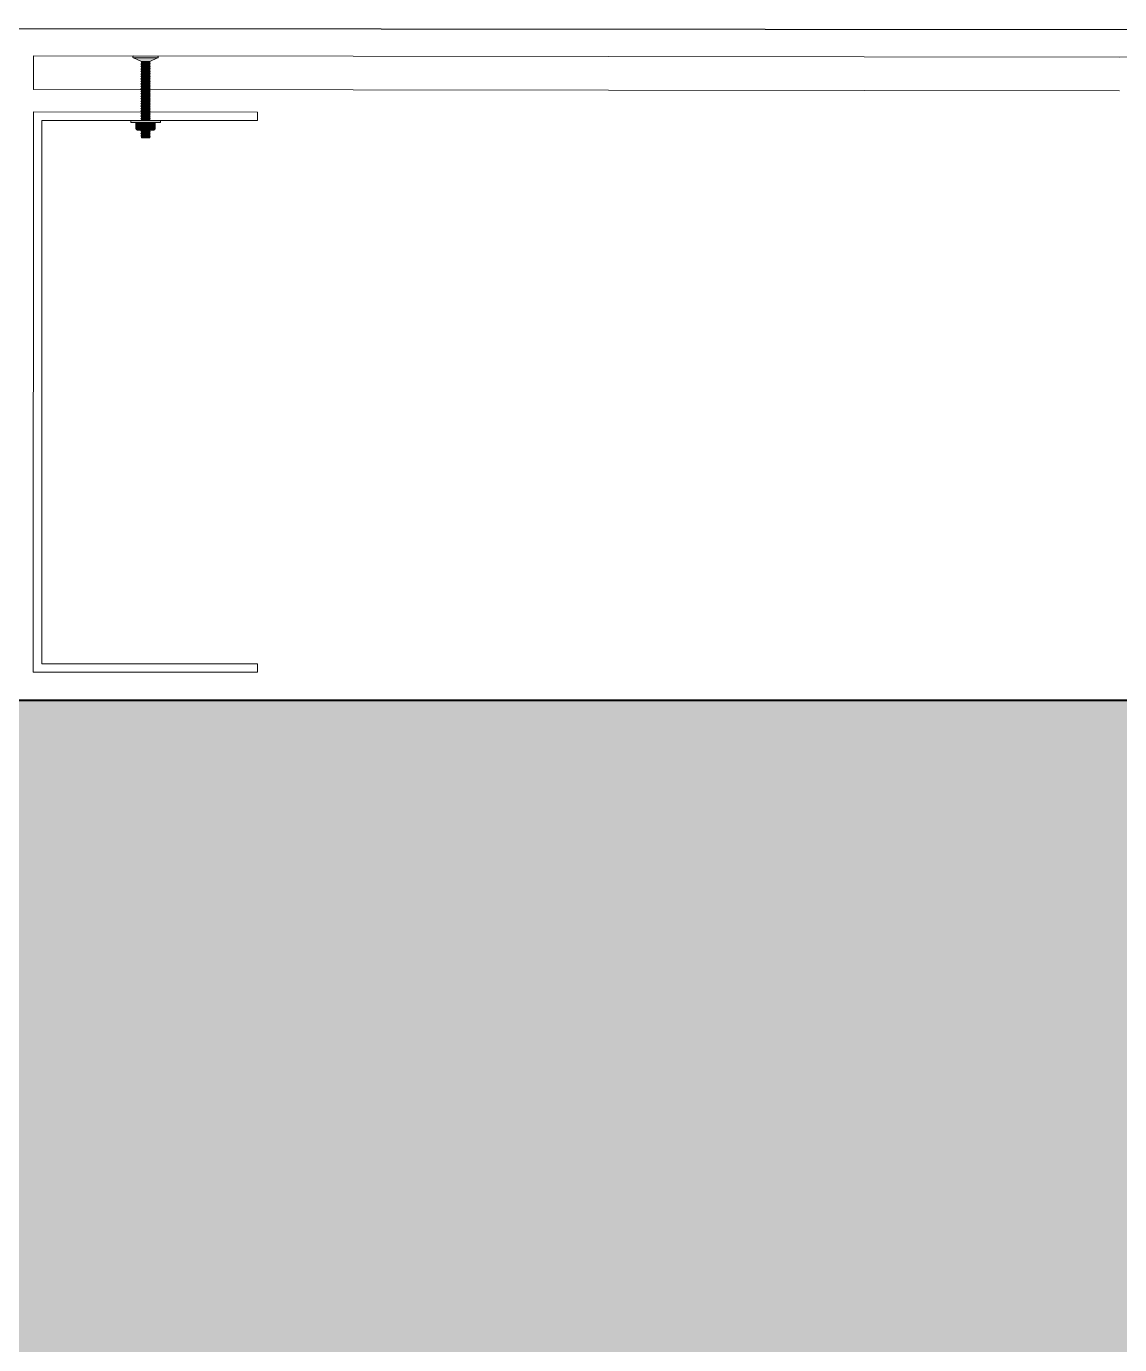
# Model space of a CAD drawing. Header units: metres. Extents: x 19 to 230, y -653 to -519.
# Drawn here: x 30.5434 to 30.9339, y -530.2534 to -529.7828 of the extents above; entities that cross this region are included whole.
import ezdxf

# ---------------------------------------------------------------- set-up
doc = ezdxf.new("R2010")
doc.units = ezdxf.units.M
doc.header["$LTSCALE"] = 0.0125
for name, color, linetype, lineweight in [('03Aussenhaut', 30, 'Continuous', 30), ('05Fenster', 171, 'Continuous', 15), ('Befestigung', 253, 'Continuous', 5), ('Platten', 2, 'Continuous', 15), ('UProfil', 153, 'Continuous', 20), ('WändeBestand', 142, 'Continuous', 40)]:
    doc.layers.add(name, color=color, linetype=linetype, lineweight=lineweight)
doc.layers.add('SchrBestand', color=7, linetype='Continuous', lineweight=15, true_color=0xc9c9c9)

# ---------------------------------------------------------------- blocks, each defined once
blk = doc.blocks.new('UProfil re+li')
at = {"layer": 'Befestigung', "linetype": 'Continuous', "lineweight": 0, "extrusion": (0, 0, -1)}
for points in [[(43.48, 3.8), (43.48, 5.75), (43.48, 5.77), (43.48, 5.79), (43.48, 5.8), (43.48, 5.82), (43.48, 5.84), (43.47, 5.85), (43.47, 5.87), (43.47, 5.89), (43.47, 5.91), (43.46, 5.92), (43.46, 5.94), (43.45, 5.96), (43.45, 5.98), (43.44, 5.99), (43.44, 6.01), (43.43, 6.03), (43.42, 6.05), (43.41, 6.06), (43.41, 6.08), (43.4, 6.1), (43.39, 6.11), (43.38, 6.13), (43.37, 6.15), (43.36, 6.16), (43.35, 6.18), (43.34, 6.19), (43.33, 6.21), (43.31, 6.22), (43.3, 6.24), (43.29, 6.25), (43.27, 6.27), (43.26, 6.28), (43.25, 6.3), (43.23, 6.31), (43.22, 6.32), (43.2, 6.33), (43.19, 6.35), (43.17, 6.36), (43.16, 6.37), (43.14, 6.38), (43.13, 6.39), (43.11, 6.4), (43.09, 6.41), (43.08, 6.42), (43.06, 6.43), (43.04, 6.43), (43.02, 6.44), (43.01, 6.45), (42.99, 6.46), (42.97, 6.46), (42.95, 6.47), (42.94, 6.47), (42.92, 6.48), (42.9, 6.48), (42.88, 6.49), (42.87, 6.49), (42.85, 6.49), (42.83, 6.49), (42.82, 6.5), (42.8, 6.5), (42.78, 6.5), (42.76, 6.5), (42.75, 6.5), (42.73, 6.5), (40.79, 6.5), (40.78, 6.5), (40.76, 6.5), (40.74, 6.5), (40.72, 6.5), (40.71, 6.5), (40.69, 6.49), (40.67, 6.49), (40.66, 6.49), (40.64, 6.49), (40.62, 6.48), (40.6, 6.48), (40.59, 6.47), (40.57, 6.47), (40.55, 6.46), (40.53, 6.46), (40.52, 6.45), (40.5, 6.44), (40.48, 6.43), (40.46, 6.43), (40.45, 6.42), (40.43, 6.41), (40.41, 6.4), (40.4, 6.39), (40.38, 6.38), (40.37, 6.37), (40.35, 6.36), (40.33, 6.35), (40.32, 6.33), (40.3, 6.32), (40.29, 6.31), (40.28, 6.3), (40.26, 6.28), (40.25, 6.27), (40.24, 6.25), (40.22, 6.24), (40.21, 6.22), (40.2, 6.21), (40.19, 6.19), (40.18, 6.18), (40.16, 6.16), (40.15, 6.15), (40.14, 6.13), (40.14, 6.11), (40.13, 6.1), (40.12, 6.08), (40.11, 6.06), (40.1, 6.05), (40.09, 6.03), (40.09, 6.01), (40.08, 5.99), (40.08, 5.98), (40.07, 5.96), (40.07, 5.94), (40.06, 5.92), (40.06, 5.91), (40.05, 5.89), (40.05, 5.87), (40.05, 5.85), (40.05, 5.84), (40.05, 5.82), (40.04, 5.8), (40.04, 5.79), (40.04, 5.77), (40.04, 5.75), (40.04, 3.8)], [(40.04, 3.8), (40.04, 5.75), (40.04, 5.77), (40.04, 5.79), (40.04, 5.8), (40.04, 5.82), (40.04, 5.84), (40.04, 5.85), (40.03, 5.87), (40.03, 5.89), (40.03, 5.91), (40.02, 5.92), (40.02, 5.94), (40.01, 5.96), (40.01, 5.98), (40, 5.99), (40, 6.01), (39.99, 6.03), (39.98, 6.05), (39.98, 6.06), (39.97, 6.08), (39.96, 6.1), (39.95, 6.11), (39.94, 6.13), (39.93, 6.15), (39.92, 6.16), (39.91, 6.18), (39.9, 6.19), (39.89, 6.21), (39.87, 6.22), (39.86, 6.24), (39.85, 6.25), (39.84, 6.27), (39.82, 6.28), (39.81, 6.3), (39.79, 6.31), (39.78, 6.32), (39.77, 6.33), (39.75, 6.35), (39.73, 6.36), (39.72, 6.37), (39.7, 6.38), (39.69, 6.39), (39.67, 6.4), (39.65, 6.41), (39.64, 6.42), (39.62, 6.43), (39.6, 6.43), (39.59, 6.44), (39.57, 6.45), (39.55, 6.46), (39.53, 6.46), (39.52, 6.47), (39.5, 6.47), (39.48, 6.48), (39.46, 6.48), (39.45, 6.49), (39.43, 6.49), (39.41, 6.49), (39.39, 6.49), (39.38, 6.5), (39.36, 6.5), (39.34, 6.5), (39.33, 6.5), (39.31, 6.5), (39.29, 6.5), (37.35, 6.5), (37.34, 6.5), (37.32, 6.5), (37.3, 6.5), (37.29, 6.5), (37.27, 6.5), (37.25, 6.49), (37.23, 6.49), (37.22, 6.49), (37.2, 6.49), (37.18, 6.48), (37.16, 6.48), (37.15, 6.47), (37.13, 6.47), (37.11, 6.46), (37.09, 6.46), (37.08, 6.45), (37.06, 6.44), (37.04, 6.43), (37.03, 6.43), (37.01, 6.42), (36.99, 6.41), (36.98, 6.4), (36.96, 6.39), (36.94, 6.38), (36.93, 6.37), (36.91, 6.36), (36.9, 6.35), (36.88, 6.33), (36.87, 6.32), (36.85, 6.31), (36.84, 6.3), (36.82, 6.28), (36.81, 6.27), (36.8, 6.25), (36.78, 6.24), (36.77, 6.22), (36.76, 6.21), (36.75, 6.19), (36.74, 6.18), (36.73, 6.16), (36.72, 6.15), (36.71, 6.13), (36.7, 6.11), (36.69, 6.1), (36.68, 6.08), (36.67, 6.06), (36.66, 6.05), (36.66, 6.03), (36.65, 6.01), (36.64, 5.99), (36.64, 5.98), (36.63, 5.96), (36.63, 5.94), (36.62, 5.92), (36.62, 5.91), (36.62, 5.89), (36.61, 5.87), (36.61, 5.85), (36.61, 5.84), (36.61, 5.82), (36.61, 5.8), (36.6, 5.79), (36.6, 5.77), (36.6, 5.75), (36.6, 3.8)]]:
    blk.add_hatch(color=256, dxfattribs=at).paths.add_polyline_path(points, flags=0)
at = {"layer": 'Befestigung', "linetype": 'Continuous', "lineweight": 0}
for points in [[(-41.54, 8.38), (-38.54, 8.38), (-38.34, 8.57), (-38.54, 8.77), (-41.54, 8.77), (-41.74, 8.57)], [(-41.54, 7.49), (-38.54, 7.49), (-38.34, 7.69), (-38.54, 7.88), (-41.54, 7.88), (-41.74, 7.69)], [(-41.54, 6.61), (-38.54, 6.61), (-38.34, 6.8), (-38.54, 6.99), (-41.54, 6.99), (-41.74, 6.8)], [(-41.54, 8.77), (-38.54, 8.77), (-38.54, 9.27), (-41.54, 9.27)], [(-41.54, 7.88), (-38.54, 7.88), (-38.54, 8.38), (-41.54, 8.38)], [(-41.54, 6.99), (-38.54, 6.99), (-38.54, 7.49), (-41.54, 7.49)], [(-40.79, 6.5), (-40.78, 6.5), (-40.76, 6.5), (-40.74, 6.5), (-40.72, 6.5), (-40.71, 6.5), (-40.69, 6.49), (-40.67, 6.49), (-40.66, 6.49), (-40.64, 6.49), (-40.62, 6.48), (-40.6, 6.48), (-40.59, 6.47), (-40.57, 6.47), (-40.55, 6.46), (-40.53, 6.46), (-40.52, 6.45), (-40.5, 6.44), (-40.48, 6.43), (-40.46, 6.43), (-40.45, 6.42), (-40.43, 6.41), (-40.41, 6.4), (-40.4, 6.39), (-40.38, 6.38), (-40.37, 6.37), (-40.35, 6.36), (-40.33, 6.35), (-40.32, 6.33), (-40.3, 6.32), (-40.29, 6.31), (-40.28, 6.3), (-40.26, 6.28), (-40.25, 6.27), (-40.24, 6.25), (-40.22, 6.24), (-40.21, 6.22), (-40.2, 6.21), (-40.19, 6.19), (-40.18, 6.18), (-40.16, 6.16), (-40.15, 6.15), (-40.14, 6.13), (-40.14, 6.11), (-40.13, 6.1), (-40.12, 6.08), (-40.11, 6.06), (-40.1, 6.05), (-40.09, 6.03), (-40.09, 6.01), (-40.08, 5.99), (-40.08, 5.98), (-40.07, 5.96), (-40.07, 5.94), (-40.06, 5.92), (-40.06, 5.91), (-40.05, 5.89), (-40.05, 5.87), (-40.05, 5.85), (-40.05, 5.84), (-40.05, 5.82), (-40.04, 5.8), (-40.04, 5.79), (-40.04, 5.77), (-40.04, 5.75), (-40.04, 5.77), (-40.04, 5.79), (-40.04, 5.8), (-40.04, 5.82), (-40.04, 5.84), (-40.04, 5.85), (-40.03, 5.87), (-40.03, 5.89), (-40.03, 5.91), (-40.02, 5.92), (-40.02, 5.94), (-40.01, 5.96), (-40.01, 5.98), (-40, 5.99), (-40, 6.01), (-39.99, 6.03), (-39.98, 6.05), (-39.98, 6.06), (-39.97, 6.08), (-39.96, 6.1), (-39.95, 6.11), (-39.94, 6.13), (-39.93, 6.15), (-39.92, 6.16), (-39.91, 6.18), (-39.9, 6.19), (-39.89, 6.21), (-39.87, 6.22), (-39.86, 6.24), (-39.85, 6.25), (-39.84, 6.27), (-39.82, 6.28), (-39.81, 6.3), (-39.79, 6.31), (-39.78, 6.32), (-39.77, 6.33), (-39.75, 6.35), (-39.73, 6.36), (-39.72, 6.37), (-39.7, 6.38), (-39.69, 6.39), (-39.67, 6.4), (-39.65, 6.41), (-39.64, 6.42), (-39.62, 6.43), (-39.6, 6.43), (-39.59, 6.44), (-39.57, 6.45), (-39.55, 6.46), (-39.53, 6.46), (-39.52, 6.47), (-39.5, 6.47), (-39.48, 6.48), (-39.46, 6.48), (-39.45, 6.49), (-39.43, 6.49), (-39.41, 6.49), (-39.39, 6.49), (-39.38, 6.5), (-39.36, 6.5), (-39.34, 6.5), (-39.33, 6.5), (-39.31, 6.5), (-39.29, 6.5)], [(-45.34, 3.03), (-34.74, 3.03), (-34.74, 3.8), (-45.34, 3.8)], [(-41.54, 2.17), (-38.54, 2.17), (-38.34, 2.36), (-38.54, 2.56), (-41.54, 2.56), (-41.74, 2.36)], [(-41.54, 1.28), (-38.54, 1.28), (-38.34, 1.47), (-38.54, 1.67), (-41.54, 1.67), (-41.74, 1.47)], [(-41.54, 0.39), (-38.54, 0.39), (-38.34, 0.59), (-38.54, 0.78), (-41.54, 0.78), (-41.74, 0.59)], [(-41.54, 2.56), (-38.54, 2.56), (-38.54, 3.06), (-41.54, 3.06)], [(-41.54, 1.67), (-38.54, 1.67), (-38.54, 2.17), (-41.54, 2.17)], [(-41.54, 0.78), (-38.54, 0.78), (-38.54, 1.28), (-41.54, 1.28)], [(-41.54, -0.11), (-38.54, -0.11), (-38.54, 0.39), (-41.54, 0.39)], [(-41.54, -0.49), (-38.54, -0.49), (-38.34, -0.3), (-38.54, -0.11), (-41.54, -0.11), (-41.74, -0.3)], [(-41.54, -1.38), (-38.54, -1.38), (-38.34, -1.19), (-38.54, -0.99), (-41.54, -0.99), (-41.74, -1.19)], [(-41.54, -2.27), (-38.54, -2.27), (-38.34, -2.08), (-38.54, -1.88), (-41.54, -1.88), (-41.74, -2.08)], [(-41.54, -3.16), (-38.54, -3.16), (-38.34, -2.96), (-38.54, -2.77), (-41.54, -2.77), (-41.74, -2.96)], [(-41.54, -4.04), (-38.54, -4.04), (-38.34, -3.85), (-38.54, -3.66), (-41.54, -3.66), (-41.74, -3.85)], [(-41.54, -4.93), (-38.54, -4.93), (-38.34, -4.74), (-38.54, -4.54), (-41.54, -4.54), (-41.74, -4.74)], [(-41.54, -0.99), (-38.54, -0.99), (-38.54, -0.49), (-41.54, -0.49)], [(-41.54, -1.88), (-38.54, -1.88), (-38.54, -1.38), (-41.54, -1.38)], [(-41.54, -2.77), (-38.54, -2.77), (-38.54, -2.27), (-41.54, -2.27)], [(-41.54, -3.66), (-38.54, -3.66), (-38.54, -3.16), (-41.54, -3.16)], [(-41.54, -4.54), (-38.54, -4.54), (-38.54, -4.04), (-41.54, -4.04)], [(-41.54, -5.82), (-38.54, -5.82), (-38.34, -5.63), (-38.54, -5.43), (-41.54, -5.43), (-41.74, -5.63)], [(-41.54, -6.71), (-38.54, -6.71), (-38.34, -6.51), (-38.54, -6.32), (-41.54, -6.32), (-41.74, -6.51)], [(-41.54, -7.59), (-38.54, -7.59), (-38.34, -7.4), (-38.54, -7.21), (-41.54, -7.21), (-41.74, -7.4)], [(-41.54, -8.48), (-38.54, -8.48), (-38.34, -8.29), (-38.54, -8.09), (-41.54, -8.09), (-41.74, -8.29)], [(-41.54, -9.37), (-38.54, -9.37), (-38.34, -9.18), (-38.54, -8.98), (-41.54, -8.98), (-41.74, -9.18)], [(-41.54, -5.43), (-38.54, -5.43), (-38.54, -4.93), (-41.54, -4.93)], [(-41.54, -6.32), (-38.54, -6.32), (-38.54, -5.82), (-41.54, -5.82)], [(-41.54, -7.21), (-38.54, -7.21), (-38.54, -6.71), (-41.54, -6.71)], [(-41.54, -8.09), (-38.54, -8.09), (-38.54, -7.59), (-41.54, -7.59)], [(-41.54, -8.98), (-38.54, -8.98), (-38.54, -8.48), (-41.54, -8.48)], [(-41.54, -9.87), (-38.54, -9.87), (-38.54, -9.37), (-41.54, -9.37)], [(-41.54, -10.26), (-38.54, -10.26), (-38.34, -10.06), (-38.54, -9.87), (-41.54, -9.87), (-41.74, -10.06)], [(-41.54, -11.14), (-38.54, -11.14), (-38.34, -10.95), (-38.54, -10.76), (-41.54, -10.76), (-41.74, -10.95)], [(-41.54, -12.03), (-38.54, -12.03), (-38.34, -11.84), (-38.54, -11.64), (-41.54, -11.64), (-41.74, -11.84)], [(-41.54, -12.92), (-38.54, -12.92), (-38.34, -12.73), (-38.54, -12.53), (-41.54, -12.53), (-41.74, -12.73)], [(-41.54, -13.81), (-38.54, -13.81), (-38.34, -13.61), (-38.54, -13.42), (-41.54, -13.42), (-41.74, -13.61)], [(-41.54, -10.76), (-38.54, -10.76), (-38.54, -10.26), (-41.54, -10.26)], [(-41.54, -11.64), (-38.54, -11.64), (-38.54, -11.14), (-41.54, -11.14)], [(-41.54, -12.53), (-38.54, -12.53), (-38.54, -12.03), (-41.54, -12.03)], [(-41.54, -13.42), (-38.54, -13.42), (-38.54, -12.92), (-41.54, -12.92)], [(-41.54, -14.31), (-38.54, -14.31), (-38.54, -13.81), (-41.54, -13.81)], [(-44.34, -19.3), (-35.74, -19.3), (-38.54, -18.06), (-41.54, -18.06)], [(-41.54, -14.69), (-38.54, -14.69), (-38.34, -14.5), (-38.54, -14.31), (-41.54, -14.31), (-41.74, -14.5)], [(-41.54, -15.58), (-38.54, -15.58), (-38.34, -15.39), (-38.54, -15.19), (-41.54, -15.19), (-41.74, -15.39)], [(-41.54, -16.47), (-38.54, -16.47), (-38.34, -16.28), (-38.54, -16.08), (-41.54, -16.08), (-41.74, -16.28)], [(-41.54, -17.36), (-38.54, -17.36), (-38.34, -17.16), (-38.54, -16.97), (-41.54, -16.97), (-41.74, -17.16)], [(-41.54, -15.19), (-38.54, -15.19), (-38.54, -14.69), (-41.54, -14.69)], [(-41.54, -16.08), (-38.54, -16.08), (-38.54, -15.58), (-41.54, -15.58)], [(-41.54, -16.97), (-38.54, -16.97), (-38.54, -16.47), (-41.54, -16.47)], [(-41.54, -18.06), (-38.54, -18.06), (-38.54, -17.36), (-41.54, -17.36)], [(-44.34, -20), (-35.74, -20), (-35.73, -20), (-35.73, -19.99), (-35.72, -19.99), (-35.71, -19.99), (-35.71, -19.99), (-35.7, -19.98), (-35.69, -19.98), (-35.69, -19.98), (-35.68, -19.97), (-35.68, -19.97), (-35.67, -19.97), (-35.66, -19.96), (-35.66, -19.96), (-35.65, -19.95), (-35.65, -19.95), (-35.64, -19.95), (-35.64, -19.94), (-35.63, -19.94), (-35.63, -19.93), (-35.62, -19.93), (-35.61, -19.92), (-35.61, -19.92), (-35.6, -19.91), (-35.6, -19.91), (-35.59, -19.9), (-35.59, -19.9), (-35.59, -19.89), (-35.58, -19.89), (-35.58, -19.88), (-35.57, -19.87), (-35.57, -19.87), (-35.56, -19.86), (-35.56, -19.86), (-35.56, -19.85), (-35.55, -19.84), (-35.55, -19.84), (-35.54, -19.83), (-35.54, -19.82), (-35.54, -19.82), (-35.53, -19.81), (-35.53, -19.81), (-35.53, -19.8), (-35.53, -19.79), (-35.52, -19.79), (-35.52, -19.78), (-35.52, -19.77), (-35.52, -19.77), (-35.51, -19.76), (-35.51, -19.75), (-35.51, -19.75), (-35.51, -19.74), (-35.51, -19.73), (-35.5, -19.72), (-35.5, -19.72), (-35.5, -19.71), (-35.5, -19.7), (-35.5, -19.7), (-35.5, -19.69), (-35.5, -19.68), (-35.5, -19.68), (-35.5, -19.67), (-35.5, -19.66), (-35.5, -19.66), (-35.5, -19.65), (-35.5, -19.64), (-35.5, -19.64), (-35.5, -19.63), (-35.5, -19.62), (-35.5, -19.62), (-35.5, -19.61), (-35.5, -19.6), (-35.5, -19.6), (-35.5, -19.59), (-35.5, -19.58), (-35.5, -19.58), (-35.51, -19.57), (-35.51, -19.56), (-35.51, -19.55), (-35.51, -19.55), (-35.51, -19.54), (-35.52, -19.53), (-35.52, -19.53), (-35.52, -19.52), (-35.52, -19.51), (-35.53, -19.51), (-35.53, -19.5), (-35.53, -19.49), (-35.53, -19.49), (-35.54, -19.48), (-35.54, -19.48), (-35.54, -19.47), (-35.55, -19.46), (-35.55, -19.46), (-35.56, -19.45), (-35.56, -19.44), (-35.56, -19.44), (-35.57, -19.43), (-35.57, -19.43), (-35.58, -19.42), (-35.58, -19.41), (-35.59, -19.41), (-35.59, -19.4), (-35.59, -19.4), (-35.6, -19.39), (-35.6, -19.39), (-35.61, -19.38), (-35.61, -19.38), (-35.62, -19.37), (-35.63, -19.37), (-35.63, -19.36), (-35.64, -19.36), (-35.64, -19.35), (-35.65, -19.35), (-35.65, -19.35), (-35.66, -19.34), (-35.66, -19.34), (-35.67, -19.33), (-35.68, -19.33), (-35.68, -19.33), (-35.69, -19.32), (-35.69, -19.32), (-35.7, -19.32), (-35.71, -19.31), (-35.71, -19.31), (-35.72, -19.31), (-35.73, -19.31), (-35.73, -19.3), (-35.74, -19.3), (-44.34, -19.3), (-44.35, -19.3), (-44.36, -19.3), (-44.36, -19.31), (-44.37, -19.31), (-44.37, -19.31), (-44.38, -19.31), (-44.39, -19.32), (-44.39, -19.32), (-44.4, -19.32), (-44.41, -19.33), (-44.41, -19.33), (-44.42, -19.33), (-44.43, -19.34), (-44.43, -19.34), (-44.44, -19.35), (-44.44, -19.35), (-44.45, -19.35), (-44.46, -19.36), (-44.46, -19.36), (-44.47, -19.37), (-44.47, -19.37), (-44.48, -19.38), (-44.48, -19.38), (-44.49, -19.39), (-44.49, -19.39), (-44.5, -19.4), (-44.5, -19.4), (-44.51, -19.41), (-44.51, -19.41), (-44.52, -19.42), (-44.52, -19.43), (-44.53, -19.43), (-44.53, -19.44), (-44.54, -19.44), (-44.54, -19.45), (-44.55, -19.46), (-44.55, -19.46), (-44.55, -19.47), (-44.56, -19.48), (-44.56, -19.48), (-44.56, -19.49), (-44.57, -19.5), (-44.57, -19.5), (-44.57, -19.51), (-44.58, -19.52), (-44.58, -19.52), (-44.58, -19.53), (-44.58, -19.54), (-44.59, -19.55), (-44.59, -19.55), (-44.59, -19.56), (-44.59, -19.57), (-44.59, -19.57), (-44.59, -19.58), (-44.59, -19.59), (-44.6, -19.59), (-44.6, -19.6), (-44.6, -19.61), (-44.6, -19.62), (-44.6, -19.62), (-44.6, -19.63), (-44.6, -19.64), (-44.6, -19.64), (-44.6, -19.65), (-44.6, -19.66), (-44.6, -19.66), (-44.6, -19.67), (-44.6, -19.68), (-44.6, -19.68), (-44.6, -19.69), (-44.6, -19.7), (-44.6, -19.71), (-44.59, -19.71), (-44.59, -19.72), (-44.59, -19.73), (-44.59, -19.73), (-44.59, -19.74), (-44.59, -19.75), (-44.59, -19.75), (-44.58, -19.76), (-44.58, -19.77), (-44.58, -19.78), (-44.58, -19.78), (-44.57, -19.79), (-44.57, -19.8), (-44.57, -19.8), (-44.56, -19.81), (-44.56, -19.82), (-44.56, -19.82), (-44.55, -19.83), (-44.55, -19.84), (-44.55, -19.84), (-44.54, -19.85), (-44.54, -19.86), (-44.53, -19.86), (-44.53, -19.87), (-44.52, -19.87), (-44.52, -19.88), (-44.51, -19.89), (-44.51, -19.89), (-44.5, -19.9), (-44.5, -19.9), (-44.49, -19.91), (-44.49, -19.91), (-44.48, -19.92), (-44.48, -19.92), (-44.47, -19.93), (-44.47, -19.93), (-44.46, -19.94), (-44.46, -19.94), (-44.45, -19.95), (-44.44, -19.95), (-44.44, -19.95), (-44.43, -19.96), (-44.43, -19.96), (-44.42, -19.97), (-44.41, -19.97), (-44.41, -19.97), (-44.4, -19.98), (-44.39, -19.98), (-44.39, -19.98), (-44.38, -19.99), (-44.37, -19.99), (-44.37, -19.99), (-44.36, -19.99), (-44.36, -20), (-44.35, -20)]]:
    blk.add_hatch(color=256, dxfattribs=at).paths.add_polyline_path(points, flags=0)
at = {"layer": 'Befestigung', "linetype": 'Continuous', "lineweight": 5}
for points in [[(-43.48, 5.75), (-43.48, 5.78), (-43.48, 5.8), (-43.48, 5.83), (-43.47, 5.85), (-43.47, 5.88), (-43.47, 5.9), (-43.46, 5.93), (-43.45, 5.95), (-43.45, 5.98), (-43.44, 6), (-43.43, 6.03), (-43.42, 6.05), (-43.41, 6.07), (-43.4, 6.1), (-43.38, 6.12), (-43.37, 6.14), (-43.36, 6.16), (-43.34, 6.18), (-43.33, 6.21), (-43.31, 6.23), (-43.3, 6.24), (-43.28, 6.26), (-43.26, 6.28), (-43.24, 6.3), (-43.22, 6.32), (-43.2, 6.33), (-43.18, 6.35), (-43.16, 6.36), (-43.14, 6.38), (-43.12, 6.39), (-43.1, 6.41), (-43.08, 6.42), (-43.05, 6.43), (-43.03, 6.44), (-43.01, 6.45), (-42.98, 6.46), (-42.96, 6.47), (-42.93, 6.47), (-42.91, 6.48), (-42.88, 6.49), (-42.86, 6.49), (-42.83, 6.49), (-42.81, 6.5), (-42.78, 6.5), (-42.76, 6.5), (-42.73, 6.5)], [(-43.48, 3.8), (-43.48, 5.75)], [(-42.73, 6.5), (-40.79, 6.5)], [(-39.29, 6.5), (-40.79, 6.5)], [(-40.79, 6.5), (-40.77, 6.5), (-40.74, 6.5), (-40.72, 6.5), (-40.69, 6.49), (-40.66, 6.49), (-40.64, 6.49), (-40.61, 6.48), (-40.59, 6.47), (-40.57, 6.47), (-40.54, 6.46), (-40.52, 6.45), (-40.49, 6.44), (-40.47, 6.43), (-40.45, 6.42), (-40.42, 6.41), (-40.4, 6.39), (-40.38, 6.38), (-40.36, 6.36), (-40.34, 6.35), (-40.32, 6.33), (-40.3, 6.32), (-40.28, 6.3), (-40.26, 6.28), (-40.24, 6.26), (-40.23, 6.24), (-40.21, 6.23), (-40.19, 6.21), (-40.18, 6.18), (-40.17, 6.16), (-40.15, 6.14), (-40.14, 6.12), (-40.13, 6.1), (-40.11, 6.07), (-40.1, 6.05), (-40.09, 6.03), (-40.09, 6), (-40.08, 5.98), (-40.07, 5.95), (-40.06, 5.93), (-40.06, 5.9), (-40.05, 5.88), (-40.05, 5.85), (-40.05, 5.83), (-40.04, 5.8), (-40.04, 5.78), (-40.04, 5.75)], [(-40.79, 6.5), (-40.77, 6.5), (-40.74, 6.5), (-40.72, 6.5), (-40.69, 6.49), (-40.66, 6.49), (-40.64, 6.49), (-40.61, 6.48), (-40.59, 6.47), (-40.57, 6.47), (-40.54, 6.46), (-40.52, 6.45), (-40.49, 6.44), (-40.47, 6.43), (-40.45, 6.42), (-40.42, 6.41), (-40.4, 6.39), (-40.38, 6.38), (-40.36, 6.36), (-40.34, 6.35), (-40.32, 6.33), (-40.3, 6.32), (-40.28, 6.3), (-40.26, 6.28), (-40.24, 6.26), (-40.23, 6.24), (-40.21, 6.23), (-40.19, 6.21), (-40.18, 6.18), (-40.17, 6.16), (-40.15, 6.14), (-40.14, 6.12), (-40.13, 6.1), (-40.11, 6.07), (-40.1, 6.05), (-40.09, 6.03), (-40.09, 6), (-40.08, 5.98), (-40.07, 5.95), (-40.06, 5.93), (-40.06, 5.9), (-40.05, 5.88), (-40.05, 5.85), (-40.05, 5.83), (-40.04, 5.8), (-40.04, 5.78), (-40.04, 5.75)], [(-40.04, 5.75), (-40.04, 5.78), (-40.04, 5.8), (-40.04, 5.83), (-40.04, 5.85), (-40.03, 5.88), (-40.03, 5.9), (-40.02, 5.93), (-40.01, 5.95), (-40.01, 5.98), (-40, 6), (-39.99, 6.03), (-39.98, 6.05), (-39.97, 6.07), (-39.96, 6.1), (-39.95, 6.12), (-39.93, 6.14), (-39.92, 6.16), (-39.91, 6.18), (-39.89, 6.21), (-39.87, 6.23), (-39.86, 6.24), (-39.84, 6.26), (-39.82, 6.28), (-39.8, 6.3), (-39.79, 6.32), (-39.77, 6.33), (-39.75, 6.35), (-39.72, 6.36), (-39.7, 6.38), (-39.68, 6.39), (-39.66, 6.41), (-39.64, 6.42), (-39.61, 6.43), (-39.59, 6.44), (-39.57, 6.45), (-39.54, 6.46), (-39.52, 6.47), (-39.49, 6.47), (-39.47, 6.48), (-39.44, 6.49), (-39.42, 6.49), (-39.39, 6.49), (-39.37, 6.5), (-39.34, 6.5), (-39.32, 6.5), (-39.29, 6.5)], [(-40.04, 5.75), (-40.04, 5.78), (-40.04, 5.8), (-40.04, 5.83), (-40.04, 5.85), (-40.03, 5.88), (-40.03, 5.9), (-40.02, 5.93), (-40.01, 5.95), (-40.01, 5.98), (-40, 6), (-39.99, 6.03), (-39.98, 6.05), (-39.97, 6.07), (-39.96, 6.1), (-39.95, 6.12), (-39.93, 6.14), (-39.92, 6.16), (-39.91, 6.18), (-39.89, 6.21), (-39.87, 6.23), (-39.86, 6.24), (-39.84, 6.26), (-39.82, 6.28), (-39.8, 6.3), (-39.79, 6.32), (-39.77, 6.33), (-39.75, 6.35), (-39.72, 6.36), (-39.7, 6.38), (-39.68, 6.39), (-39.66, 6.41), (-39.64, 6.42), (-39.61, 6.43), (-39.59, 6.44), (-39.57, 6.45), (-39.54, 6.46), (-39.52, 6.47), (-39.49, 6.47), (-39.47, 6.48), (-39.44, 6.49), (-39.42, 6.49), (-39.39, 6.49), (-39.37, 6.5), (-39.34, 6.5), (-39.32, 6.5), (-39.29, 6.5)], [(-40.04, 3.8), (-40.04, 5.75)], [(-40.04, 5.75), (-40.04, 3.8)], [(-39.29, 6.5), (-37.35, 6.5)], [(-37.35, 6.5), (-37.33, 6.5), (-37.3, 6.5), (-37.28, 6.5), (-37.25, 6.49), (-37.23, 6.49), (-37.2, 6.49), (-37.18, 6.48), (-37.15, 6.47), (-37.13, 6.47), (-37.1, 6.46), (-37.08, 6.45), (-37.05, 6.44), (-37.03, 6.43), (-37.01, 6.42), (-36.99, 6.41), (-36.96, 6.39), (-36.94, 6.38), (-36.92, 6.36), (-36.9, 6.35), (-36.88, 6.33), (-36.86, 6.32), (-36.84, 6.3), (-36.82, 6.28), (-36.81, 6.26), (-36.79, 6.24), (-36.77, 6.23), (-36.76, 6.21), (-36.74, 6.18), (-36.73, 6.16), (-36.71, 6.14), (-36.7, 6.12), (-36.69, 6.1), (-36.68, 6.07), (-36.67, 6.05), (-36.66, 6.03), (-36.65, 6), (-36.64, 5.98), (-36.63, 5.95), (-36.62, 5.93), (-36.62, 5.9), (-36.61, 5.88), (-36.61, 5.85), (-36.61, 5.83), (-36.61, 5.8), (-36.6, 5.78), (-36.6, 5.75)], [(-36.6, 5.75), (-36.6, 3.8)], [(-40.04, 3.8), (-43.48, 3.8)], [(-36.6, 3.8), (-40.04, 3.8)], [(-44.34, -19.3), (-44.35, -19.3), (-44.37, -19.31), (-44.38, -19.31), (-44.39, -19.32), (-44.4, -19.32), (-44.41, -19.33), (-44.42, -19.34), (-44.43, -19.34), (-44.44, -19.35), (-44.46, -19.36), (-44.47, -19.37), (-44.47, -19.37), (-44.48, -19.38), (-44.49, -19.39), (-44.5, -19.4), (-44.51, -19.41), (-44.52, -19.42), (-44.53, -19.43), (-44.53, -19.44), (-44.54, -19.45), (-44.55, -19.46), (-44.55, -19.47), (-44.56, -19.48), (-44.57, -19.5), (-44.57, -19.51), (-44.58, -19.52), (-44.58, -19.53), (-44.58, -19.54), (-44.59, -19.56), (-44.59, -19.57), (-44.59, -19.58), (-44.6, -19.59), (-44.6, -19.61), (-44.6, -19.62), (-44.6, -19.63), (-44.6, -19.64), (-44.6, -19.66), (-44.6, -19.67), (-44.6, -19.68), (-44.6, -19.69), (-44.6, -19.71), (-44.59, -19.72), (-44.59, -19.73), (-44.59, -19.74), (-44.58, -19.76), (-44.58, -19.77), (-44.58, -19.78), (-44.57, -19.79), (-44.57, -19.8), (-44.56, -19.82), (-44.55, -19.83), (-44.55, -19.84), (-44.54, -19.85), (-44.53, -19.86), (-44.53, -19.87), (-44.52, -19.88), (-44.51, -19.89), (-44.5, -19.9), (-44.49, -19.91), (-44.48, -19.92), (-44.47, -19.93), (-44.47, -19.93), (-44.46, -19.94), (-44.44, -19.95), (-44.43, -19.96), (-44.42, -19.96), (-44.41, -19.97), (-44.4, -19.98), (-44.39, -19.98), (-44.38, -19.99), (-44.37, -19.99), (-44.35, -20), (-44.34, -20)], [(-35.74, -19.3), (-44.34, -19.3)], [(-44.34, -20), (-35.74, -20)], [(-35.74, -20), (-35.73, -20), (-35.71, -19.99), (-35.7, -19.98), (-35.69, -19.98), (-35.68, -19.97), (-35.67, -19.96), (-35.66, -19.96), (-35.65, -19.95), (-35.64, -19.94), (-35.63, -19.93), (-35.62, -19.92), (-35.61, -19.92), (-35.6, -19.91), (-35.59, -19.9), (-35.58, -19.89), (-35.57, -19.88), (-35.56, -19.86), (-35.56, -19.85), (-35.55, -19.84), (-35.54, -19.83), (-35.54, -19.82), (-35.53, -19.81), (-35.53, -19.8), (-35.52, -19.78), (-35.52, -19.77), (-35.51, -19.76), (-35.51, -19.75), (-35.51, -19.73), (-35.5, -19.72), (-35.5, -19.71), (-35.5, -19.7), (-35.5, -19.68), (-35.5, -19.67), (-35.5, -19.66), (-35.5, -19.64), (-35.5, -19.63), (-35.5, -19.62), (-35.5, -19.6), (-35.5, -19.59), (-35.5, -19.58), (-35.51, -19.57), (-35.51, -19.55), (-35.51, -19.54), (-35.52, -19.53), (-35.52, -19.52), (-35.53, -19.5), (-35.53, -19.49), (-35.54, -19.48), (-35.54, -19.47), (-35.55, -19.46), (-35.56, -19.45), (-35.56, -19.44), (-35.57, -19.42), (-35.58, -19.41), (-35.59, -19.4), (-35.6, -19.39), (-35.61, -19.38), (-35.62, -19.38), (-35.63, -19.37), (-35.64, -19.36), (-35.65, -19.35), (-35.66, -19.34), (-35.67, -19.34), (-35.68, -19.33), (-35.69, -19.32), (-35.7, -19.32), (-35.71, -19.31), (-35.73, -19.3), (-35.74, -19.3)]]:
    blk.add_lwpolyline(points, dxfattribs=at)
for points in [[(-41.54, 8.38), (-38.54, 8.38), (-38.34, 8.57), (-38.54, 8.77), (-41.54, 8.77), (-41.74, 8.57)], [(-41.54, 7.49), (-38.54, 7.49), (-38.34, 7.69), (-38.54, 7.88), (-41.54, 7.88), (-41.74, 7.69)], [(-41.54, 6.61), (-38.54, 6.61), (-38.34, 6.8), (-38.54, 6.99), (-41.54, 6.99), (-41.74, 6.8)], [(-41.54, 8.77), (-38.54, 8.77), (-38.54, 9.27), (-41.54, 9.27)], [(-41.54, 7.88), (-38.54, 7.88), (-38.54, 8.38), (-41.54, 8.38)], [(-41.54, 6.99), (-38.54, 6.99), (-38.54, 7.49), (-41.54, 7.49)], [(-45.34, 3.03), (-34.74, 3.03), (-34.74, 3.8), (-45.34, 3.8)], [(-41.54, 2.17), (-38.54, 2.17), (-38.34, 2.36), (-38.54, 2.56), (-41.54, 2.56), (-41.74, 2.36)], [(-41.54, 1.28), (-38.54, 1.28), (-38.34, 1.47), (-38.54, 1.67), (-41.54, 1.67), (-41.74, 1.47)], [(-41.54, 0.39), (-38.54, 0.39), (-38.34, 0.59), (-38.54, 0.78), (-41.54, 0.78), (-41.74, 0.59)], [(-41.54, 2.56), (-38.54, 2.56), (-38.54, 3.06), (-41.54, 3.06)], [(-41.54, 1.67), (-38.54, 1.67), (-38.54, 2.17), (-41.54, 2.17)], [(-41.54, 0.78), (-38.54, 0.78), (-38.54, 1.28), (-41.54, 1.28)], [(-41.54, -0.11), (-38.54, -0.11), (-38.54, 0.39), (-41.54, 0.39)], [(-41.54, -0.49), (-38.54, -0.49), (-38.34, -0.3), (-38.54, -0.11), (-41.54, -0.11), (-41.74, -0.3)], [(-41.54, -1.38), (-38.54, -1.38), (-38.34, -1.19), (-38.54, -0.99), (-41.54, -0.99), (-41.74, -1.19)], [(-41.54, -2.27), (-38.54, -2.27), (-38.34, -2.08), (-38.54, -1.88), (-41.54, -1.88), (-41.74, -2.08)], [(-41.54, -3.16), (-38.54, -3.16), (-38.34, -2.96), (-38.54, -2.77), (-41.54, -2.77), (-41.74, -2.96)], [(-41.54, -4.04), (-38.54, -4.04), (-38.34, -3.85), (-38.54, -3.66), (-41.54, -3.66), (-41.74, -3.85)], [(-41.54, -4.93), (-38.54, -4.93), (-38.34, -4.74), (-38.54, -4.54), (-41.54, -4.54), (-41.74, -4.74)], [(-41.54, -0.99), (-38.54, -0.99), (-38.54, -0.49), (-41.54, -0.49)], [(-41.54, -1.88), (-38.54, -1.88), (-38.54, -1.38), (-41.54, -1.38)], [(-41.54, -2.77), (-38.54, -2.77), (-38.54, -2.27), (-41.54, -2.27)], [(-41.54, -3.66), (-38.54, -3.66), (-38.54, -3.16), (-41.54, -3.16)], [(-41.54, -4.54), (-38.54, -4.54), (-38.54, -4.04), (-41.54, -4.04)], [(-41.54, -5.82), (-38.54, -5.82), (-38.34, -5.63), (-38.54, -5.43), (-41.54, -5.43), (-41.74, -5.63)], [(-41.54, -6.71), (-38.54, -6.71), (-38.34, -6.51), (-38.54, -6.32), (-41.54, -6.32), (-41.74, -6.51)], [(-41.54, -7.59), (-38.54, -7.59), (-38.34, -7.4), (-38.54, -7.21), (-41.54, -7.21), (-41.74, -7.4)], [(-41.54, -8.48), (-38.54, -8.48), (-38.34, -8.29), (-38.54, -8.09), (-41.54, -8.09), (-41.74, -8.29)], [(-41.54, -9.37), (-38.54, -9.37), (-38.34, -9.18), (-38.54, -8.98), (-41.54, -8.98), (-41.74, -9.18)], [(-41.54, -5.43), (-38.54, -5.43), (-38.54, -4.93), (-41.54, -4.93)], [(-41.54, -6.32), (-38.54, -6.32), (-38.54, -5.82), (-41.54, -5.82)], [(-41.54, -7.21), (-38.54, -7.21), (-38.54, -6.71), (-41.54, -6.71)], [(-41.54, -8.09), (-38.54, -8.09), (-38.54, -7.59), (-41.54, -7.59)], [(-41.54, -8.98), (-38.54, -8.98), (-38.54, -8.48), (-41.54, -8.48)], [(-41.54, -9.87), (-38.54, -9.87), (-38.54, -9.37), (-41.54, -9.37)], [(-41.54, -10.26), (-38.54, -10.26), (-38.34, -10.06), (-38.54, -9.87), (-41.54, -9.87), (-41.74, -10.06)], [(-41.54, -11.14), (-38.54, -11.14), (-38.34, -10.95), (-38.54, -10.76), (-41.54, -10.76), (-41.74, -10.95)], [(-41.54, -12.03), (-38.54, -12.03), (-38.34, -11.84), (-38.54, -11.64), (-41.54, -11.64), (-41.74, -11.84)], [(-41.54, -12.92), (-38.54, -12.92), (-38.34, -12.73), (-38.54, -12.53), (-41.54, -12.53), (-41.74, -12.73)], [(-41.54, -13.81), (-38.54, -13.81), (-38.34, -13.61), (-38.54, -13.42), (-41.54, -13.42), (-41.74, -13.61)], [(-41.54, -10.76), (-38.54, -10.76), (-38.54, -10.26), (-41.54, -10.26)], [(-41.54, -11.64), (-38.54, -11.64), (-38.54, -11.14), (-41.54, -11.14)], [(-41.54, -12.53), (-38.54, -12.53), (-38.54, -12.03), (-41.54, -12.03)], [(-41.54, -13.42), (-38.54, -13.42), (-38.54, -12.92), (-41.54, -12.92)], [(-41.54, -14.31), (-38.54, -14.31), (-38.54, -13.81), (-41.54, -13.81)], [(-44.34, -19.3), (-35.74, -19.3), (-38.54, -18.06), (-41.54, -18.06)], [(-41.54, -14.69), (-38.54, -14.69), (-38.34, -14.5), (-38.54, -14.31), (-41.54, -14.31), (-41.74, -14.5)], [(-41.54, -15.58), (-38.54, -15.58), (-38.34, -15.39), (-38.54, -15.19), (-41.54, -15.19), (-41.74, -15.39)], [(-41.54, -16.47), (-38.54, -16.47), (-38.34, -16.28), (-38.54, -16.08), (-41.54, -16.08), (-41.74, -16.28)], [(-41.54, -17.36), (-38.54, -17.36), (-38.34, -17.16), (-38.54, -16.97), (-41.54, -16.97), (-41.74, -17.16)], [(-41.54, -15.19), (-38.54, -15.19), (-38.54, -14.69), (-41.54, -14.69)], [(-41.54, -16.08), (-38.54, -16.08), (-38.54, -15.58), (-41.54, -15.58)], [(-41.54, -16.97), (-38.54, -16.97), (-38.54, -16.47), (-41.54, -16.47)], [(-41.54, -18.06), (-38.54, -18.06), (-38.54, -17.36), (-41.54, -17.36)]]:
    blk.add_lwpolyline(points, close=True, dxfattribs=at)
at = {"layer": 'Platten', "linetype": 'Continuous', "lineweight": 13}
for p, q in [((-114.25, -8), (0, -8)), ((0, -8), (0, -20)), ((0, -20), (-114.25, -20))]:
    blk.add_line(p, q, dxfattribs=at)
at = {"layer": 'UProfil'}
blk.add_lwpolyline([(-80.04, 0), (-80.04, 3.03), (-3.04, 3.03), (-3.04, 196.97), (-80.04, 196.97), (-80.04, 200), (0, 200), (0, 0)], close=True, dxfattribs=at)
blk = doc.blocks.new('ElementFe seite')
at = {"layer": 'Platten', "linetype": 'Continuous', "lineweight": 13}
blk.add_lwpolyline([(-124.89, -20), (52, -20), (52, -8)], dxfattribs=at)

msp = doc.modelspace()

# ---------------------------------------------------------------- hatches: boundary and pattern name
at = {"layer": 'SchrBestand'}
h = msp.add_hatch(color=256, dxfattribs=at)
h.dxf.hatch_style = 1
h.paths.add_polyline_path([(25.24927, -530.02334), (24.15677, -530.02334), (24.15677, -529.93534), (24.01677, -529.93534), (24.01677, -530.05034), (23.76677, -530.05034), (23.46677, -530.05034), (23.46677, -531.04414), (24.79677, -531.04414), (24.79677, -530.97414), (25.03883, -530.69334), (25.24927, -530.69334)])
h.paths.add_polyline_path([(28.17677, -530.02334), (27.23677, -530.02334), (27.23677, -530.69334), (28.17677, -530.69334)])
h.paths.add_polyline_path([(30.97371, -530.15334), (31.05888, -530.15334), (31.05888, -530.02334), (30.97371, -530.02334), (29.28677, -530.02334), (29.28677, -530.69334), (29.84677, -530.69334), (29.84677, -532.03654), (30.22677, -532.03654), (30.22677, -530.69334), (30.97371, -530.69334)])

# ---------------------------------------------------------------- linework, layer by layer
at = {"layer": '03Aussenhaut', "linetype": 'Continuous'}
msp.add_line((29.27485, -529.78277), (31.0708, -529.78394), dxfattribs=at)
at = {"layer": 'Platten', "linetype": 'Continuous', "lineweight": 13}
for p, q in [((30.6602, -529.79338), (30.93392, -529.79376)), ((30.6602, -529.80538), (30.93392, -529.80576))]:
    msp.add_line(p, q, dxfattribs=at)
at = {"layer": 'WändeBestand'}
msp.add_line((29.28677, -530.02334), (30.97371, -530.02334), dxfattribs=at)

# ---------------------------------------------------------------- block references
at = {"xscale": 0.001, "yscale": 0.001, "zscale": 0.001, "rotation": 179.98}
msp.add_blockref('UProfil re+li', (30.54595, -529.81334), dxfattribs=at)
at = {"layer": '05Fenster', "xscale": -0.001, "yscale": 0.0009999999999999998, "zscale": 0.001, "rotation": 180.0199990807646}
msp.add_blockref('ElementFe seite', (31.05881, -529.81372), dxfattribs=at)

doc.saveas('drawing.dxf')
